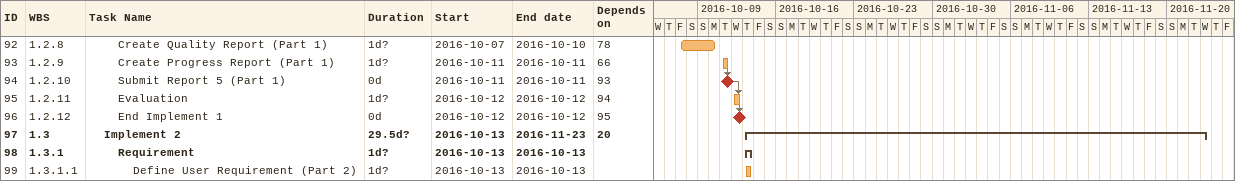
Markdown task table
| ID | WBS | Task | Duration | Start | Finish | Predecessors |
|---|---|---|---|---|---|---|
| 92 | 1.2.8 | Create Quality Report (Part 1) | 1d? | 2016-10-07 | 2016-10-10 | 78 |
| 93 | 1.2.9 | Create Progress Report (Part 1) | 1d? | 2016-10-11 | 2016-10-11 | 66 |
| 94 | 1.2.10 | Submit Report 5 (Part 1) | 0d | 2016-10-11 | 2016-10-11 | 93 |
| 95 | 1.2.11 | Evaluation | 1d? | 2016-10-12 | 2016-10-12 | 94 |
| 96 | 1.2.12 | End Implement 1 | 0d | 2016-10-12 | 2016-10-12 | 95 |
| 97 | 1.3 | **Implement 2** | 29.5d? | 2016-10-13 | 2016-11-23 | 20 |
| 98 | 1.3.1 | **Requirement** | 1d? | 2016-10-13 | 2016-10-13 |  |
| 99 | 1.3.1.1 | Define User Requirement (Part 2) | 1d? | 2016-10-13 | 2016-10-13 |  |
